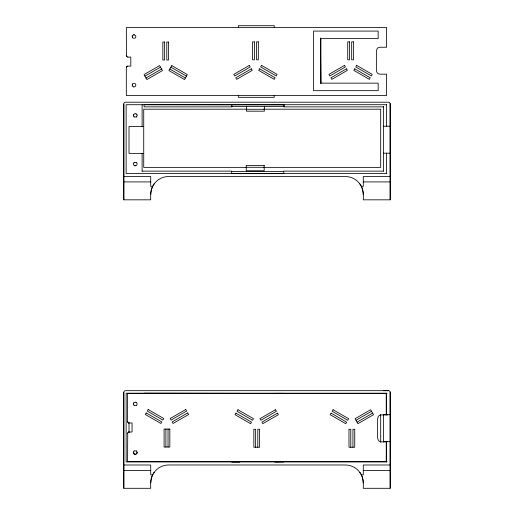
<?xml version="1.0" encoding="UTF-8"?>
<svg xmlns="http://www.w3.org/2000/svg" width="514" height="514" viewBox="0 0 514 514"><rect width="100%" height="100%" fill="white"/><g stroke="black" fill="none" stroke-linecap="round" stroke-linejoin="round"><path stroke-width="0.77" d="M154.155 472.392C150.698 476.934 150.461 482.832 150.724 488.3L123.803 488.3L123.803 392.471A1.793 1.793 0 0 1 125.602 390.679L388.398 390.679A1.793 1.793 0 0 1 390.197 392.471L390.197 488.3L363.269 488.3C363.539 482.832 363.302 476.934 359.845 472.392M154.155 183.916C150.698 188.458 150.461 194.356 150.724 199.824L123.803 199.824L123.803 103.995A1.793 1.793 0 0 1 125.602 102.202L388.398 102.202A1.793 1.793 0 0 1 390.197 103.995L390.197 199.824L363.269 199.824C363.539 194.356 363.302 188.458 359.845 183.916M133.499 452.256L133.569 452.956L133.531 452.082A1.735 1.735 0 0 0 133.499 452.609A1.831 1.831 0 0 0 134.565 454.113A1.87 1.87 0 0 0 134.899 454.196M127.196 66.345A1.638 1.638 0 0 0 126.688 66.788L126.322 67.726L126.322 95.527L386.605 95.527L386.605 74.17L379.962 74.17L378.33 73.753A3.643 3.643 0 0 1 377.058 72.583L376.37 70.322L376.37 51.085L377.058 48.824A3.643 3.643 0 0 1 378.33 47.654L379.962 47.237L386.605 47.237L386.605 27.493L126.322 27.493L126.476 56.065A1.953 1.953 0 0 0 126.585 56.264L127.793 57.086L130.807 57.105L130.807 66.094L127.761 66.12A1.664 1.664 0 0 0 127.556 66.177A2.05 2.05 0 0 0 127.369 66.248M126.335 67.636L126.341 67.585A1.934 1.934 0 0 1 126.399 67.328L126.643 66.846M128.796 432.056L127.838 432.814A1.953 1.953 0 0 0 127.729 433.013L127.575 461.585L387.061 461.585M132.316 36.121L132.271 36.995M133.569 403.439L133.531 403.606A1.722 1.722 0 0 0 133.531 404.306M127.658 433.199L127.607 433.405A1.664 1.664 0 0 1 127.658 433.199A2.043 2.043 0 0 1 127.729 433.013M132.644 83.981L132.541 84.123A1.825 1.825 0 0 0 132.271 84.771A1.722 1.722 0 0 0 132.271 85.472L132.316 85.645M133.794 114.481L134.604 113.825A1.87 1.87 0 0 1 135.118 113.69L135.471 113.69A1.87 1.87 0 0 1 136.024 113.825M133.794 402.963L134.604 402.301A1.87 1.87 0 0 1 135.118 402.173L135.471 402.173A1.87 1.87 0 0 1 136.024 402.301M136.788 453.432L135.985 454.093A1.87 1.87 0 0 1 135.471 454.222M136.294 116.974L134.295 116.974M134.295 162.463L136.294 162.463M136.294 405.45L134.295 405.45M134.295 450.939L136.294 450.939M144.954 76.136L160.503 67.161L162.475 70.579L146.927 79.554L144.055 74.581L159.603 65.606L160.503 67.161M146.034 77.999L161.582 69.024M355.984 420.259L371.532 411.284L370.633 409.729L355.084 418.704L357.956 423.684L373.505 414.702L371.532 411.284M357.057 422.129L372.605 413.147M128.635 432.12L132.066 431.972L132.066 422.983L129.014 422.958A1.664 1.664 0 0 1 128.808 422.906A2.05 2.05 0 0 1 128.622 422.829M320.543 39.88L320.903 39.88M320.543 82.067L320.903 82.067M320.903 83.139L378.169 83.139L378.169 90.682L313.546 90.682L313.546 31.084L378.169 31.084L378.169 38.627L320.903 38.627L320.903 83.139L320.543 47.243M386.811 104.708L126.136 104.708L126.136 173.469L231.685 173.469M231.865 106.417L283.934 106.417M283.927 104.708L283.934 106.867L383.38 106.867M246.412 109.199L143.727 109.199L143.727 167.365L246.232 167.365M263.81 109.199L380.688 109.199L380.688 167.365L263.81 167.365M246.412 109.276L264.357 109.276M383.38 126.219L390.197 126.219M143.727 126.431L129.008 126.431L129.008 153.365L143.727 153.365M383.38 153.185L390.197 153.185M246.232 167.294L264.183 167.294M142.108 171.136L231.685 171.136L231.685 173.648L283.754 173.648L283.747 171.136L383.38 171.136M231.685 171.586L283.747 171.586M386.804 173.469L231.685 173.616M123.803 176.52L150.724 176.52L150.724 186.396L152.645 186.396M390.197 176.52L363.276 176.52L363.276 186.396L361.348 186.396M123.803 181.917L150.724 181.917M363.276 181.917L390.197 181.917M383.38 390.679L388.398 390.679M386.811 393.191L126.136 393.191L126.136 461.951L386.804 461.951M144.087 393.191L239.877 393.339M275.118 393.339L283.934 393.339M387.061 393.551L127.575 393.551L127.575 421.351L127.947 422.29L127.658 421.75A1.934 1.934 0 0 1 127.6 421.493L127.6 421.493M390.197 414.695L383.38 414.695L383.38 442.085M387.864 414.907L381.215 414.907L379.589 415.325A3.643 3.643 0 0 0 378.31 416.494L377.623 418.756L377.623 437.992L378.31 440.254A3.643 3.643 0 0 0 379.589 441.423L381.215 441.841L387.126 441.841M383.38 441.661L390.197 441.661M231.685 462.092L239.691 462.092M274.939 462.092L283.747 461.951M123.803 464.997L150.724 464.997L150.724 474.872L152.645 474.872M390.197 464.997L363.276 464.997L363.276 474.872L361.348 474.872M123.803 470.4L150.724 470.4M363.276 470.4L390.197 470.4M133.858 86.911L134.212 86.911A1.87 1.87 0 0 0 134.726 86.782L135.535 86.121A1.812 1.812 0 0 0 135.799 85.472L135.799 84.771A1.825 1.825 0 0 0 135.58 84.123L135.426 83.981A1.812 1.812 0 0 0 135.021 83.602L133.036 83.628A1.812 1.812 0 0 0 132.618 83.968M127.665 57.06L127.735 57.08A1.857 1.857 0 0 0 127.935 57.112M128.712 422.868L128.584 422.816A1.818 1.818 0 0 1 128.365 422.688L128.179 422.54A1.587 1.587 0 0 1 127.986 422.347A1.613 1.613 0 0 0 128.487 422.759A1.915 1.915 0 0 0 129.014 422.958M135.985 113.825L136.788 114.481A1.825 1.825 0 0 1 137.058 115.11M135.985 402.301L136.788 402.963A1.825 1.825 0 0 1 137.058 403.586L137.058 404.306A1.825 1.825 0 0 1 136.274 405.469M134.604 454.093L133.794 453.432M170.911 67.161L186.453 76.136M169.832 69.024L185.381 77.999M137.013 114.956L137.058 115.83A1.825 1.825 0 0 1 136.274 116.993M126.438 55.975L126.348 55.673A1.664 1.664 0 0 0 126.405 55.878A2.043 2.043 0 0 0 126.476 56.065M126.386 55.82L126.322 55.428L126.367 55.756M390.132 103.532L390.197 199.824M390.132 392.009L390.197 488.3M231.865 104.708L231.865 106.867L144.087 106.867L144.087 104.708L283.934 104.862L283.934 106.867M386.612 104.708L386.612 126.219M386.612 153.185L386.612 173.469M386.612 393.191L386.612 414.695M386.612 441.661L386.612 461.951M386.245 393.551L386.245 414.907M386.245 441.841L386.245 461.585M383.38 106.314L383.38 171.246M380.688 414.406L380.688 442.297M352.932 447.225L352.932 429.274L354.731 429.274L354.731 447.225L348.98 447.225L348.98 429.274L350.779 429.274L350.779 447.225M320.543 37.959L320.543 83.506M274.232 27.493L274.232 25.7L238.329 25.7L238.329 27.493M274.232 95.527L274.232 97.326L238.329 97.326L238.329 95.527M264.357 106.475L264.357 111.178L246.412 111.178L246.412 106.475M257.79 447.225L257.79 429.274L259.589 429.274L259.589 447.225L253.845 447.225L253.845 429.274L255.638 429.274L255.638 447.225M168.039 429.068L168.039 447.026M165.887 429.068L165.887 447.026M142.108 104.708L142.108 126.431M142.108 153.365L142.108 171.31M129.008 422.829L129.008 432.338M123.803 103.995L123.803 199.824M123.803 392.471L123.803 488.3M135.966 454.113A1.831 1.831 0 0 0 137.084 452.609L137.058 452.082A1.831 1.831 0 0 0 136.274 450.894M135.632 454.215A1.831 1.831 0 0 1 134.893 454.215M133.467 452.057A1.831 1.831 0 0 1 134.257 450.894M128.995 432.004A1.857 1.857 0 0 1 129.194 431.972M134.263 405.469A1.825 1.825 0 0 1 133.479 404.306M133.479 403.586A1.825 1.825 0 0 1 133.749 402.937M150.73 482.942A17.951 17.951 0 0 1 168.676 464.977L345.324 464.99A17.964 17.964 0 0 1 363.276 482.961M133.685 34.888A1.87 1.87 0 0 0 133.344 34.991L132.541 35.646A1.825 1.825 0 0 0 132.226 36.276M134.25 34.856A1.87 1.87 0 0 1 134.764 34.991L135.535 35.646A1.825 1.825 0 0 1 135.799 36.276L135.799 36.995A1.825 1.825 0 0 1 135.021 38.158L133.036 38.139A1.825 1.825 0 0 1 132.226 36.995M133.646 34.849A1.825 1.825 0 0 1 134.379 34.849M132.291 85.645A1.812 1.812 0 0 0 132.516 86.114L133.344 86.782A1.87 1.87 0 0 0 133.82 86.911M127.761 66.12A1.915 1.915 0 0 0 127.453 66.21L127.331 66.267A1.818 1.818 0 0 0 127.112 66.39L126.926 66.537A1.587 1.587 0 0 0 126.733 66.736M150.73 194.465A17.951 17.951 0 0 1 168.676 176.501L345.324 176.514A17.964 17.964 0 0 1 363.276 194.485M134.263 116.993A1.825 1.825 0 0 1 133.479 115.83M133.479 115.11A1.825 1.825 0 0 1 133.749 114.455M133.531 115.83A1.722 1.722 0 0 1 133.531 115.13M135.632 165.739A1.831 1.831 0 0 1 134.893 165.739M133.467 163.58A1.831 1.831 0 0 1 134.257 162.418M136.274 162.418A1.831 1.831 0 0 1 137.058 163.58L137.084 164.133A1.831 1.831 0 0 1 135.966 165.636A1.87 1.87 0 0 1 135.471 165.746M133.531 163.606A1.735 1.735 0 0 0 133.499 164.133A1.831 1.831 0 0 0 134.565 165.636A1.87 1.87 0 0 0 135.079 165.746M127.626 433.328L127.575 433.649L127.639 433.257M137.084 452.609L137.013 452.956L137.084 452.609M171.804 65.606L168.933 70.579L184.481 79.554L187.353 74.581L171.804 65.606M259.583 68.818L258.69 70.373L274.238 79.355L275.131 77.794L259.583 68.818M261.562 65.4L260.662 66.955L276.211 75.931L277.11 74.376L261.562 65.4M148.186 409.523L147.287 411.078L162.835 420.054L163.735 418.499L148.186 409.523M146.214 412.941L145.314 414.496L160.863 423.478L161.756 421.923L146.214 412.941M354.724 68.818L353.825 70.373L369.373 79.355L370.273 77.794L354.724 68.818M356.703 65.4L355.804 66.955L371.352 75.931L372.252 74.376L356.703 65.4M237.937 409.729L237.044 411.284L252.592 420.259L253.486 418.704L237.937 409.729M235.965 413.147L235.065 414.702L250.614 423.684L251.513 422.129L235.965 413.147M333.078 409.729L332.179 411.284L347.727 420.259L348.627 418.704L333.078 409.729M331.106 413.147L330.206 414.702L345.755 423.684L346.654 422.129L331.106 413.147M249.361 65.4L233.806 74.376L234.705 75.931L250.254 66.955L249.361 65.4M251.333 68.818L235.785 77.794L236.684 79.355L252.233 70.373L251.333 68.818M344.496 65.4L328.947 74.376L329.847 75.931L345.395 66.955L344.496 65.4M346.475 68.818L330.926 77.794L331.819 79.355L347.374 70.373L346.475 68.818M185.74 409.523L170.192 418.499L171.085 420.054L186.633 411.078L185.74 409.523M187.713 412.941L172.164 421.923L173.064 423.478L188.612 414.496L187.713 412.941M275.491 409.729L259.943 418.704L260.842 420.259L276.391 411.284L275.491 409.729M277.47 413.147L261.922 422.129L262.815 423.684L278.363 414.702L277.47 413.147M254.385 41.852L252.586 41.852L252.586 59.804L254.385 59.804L254.385 41.852M258.33 41.852L256.537 41.852L256.537 59.804L258.33 59.804L258.33 41.852M349.52 41.852L347.727 41.852L347.727 59.804L349.52 59.804L349.52 41.852M353.471 41.852L351.679 41.852L351.679 59.804L353.471 59.804L353.471 41.852M164.628 42.058L162.835 42.058L162.835 60.01L164.628 60.01L164.628 42.058M168.579 42.058L166.78 42.058L166.78 60.01L168.579 60.01L168.579 42.058M264.183 165.386L246.232 165.386L246.232 170.776L264.183 170.776L264.183 165.386M169.832 429.068L164.088 429.068L164.088 447.026L169.832 447.026L169.832 429.068"/></g></svg>
